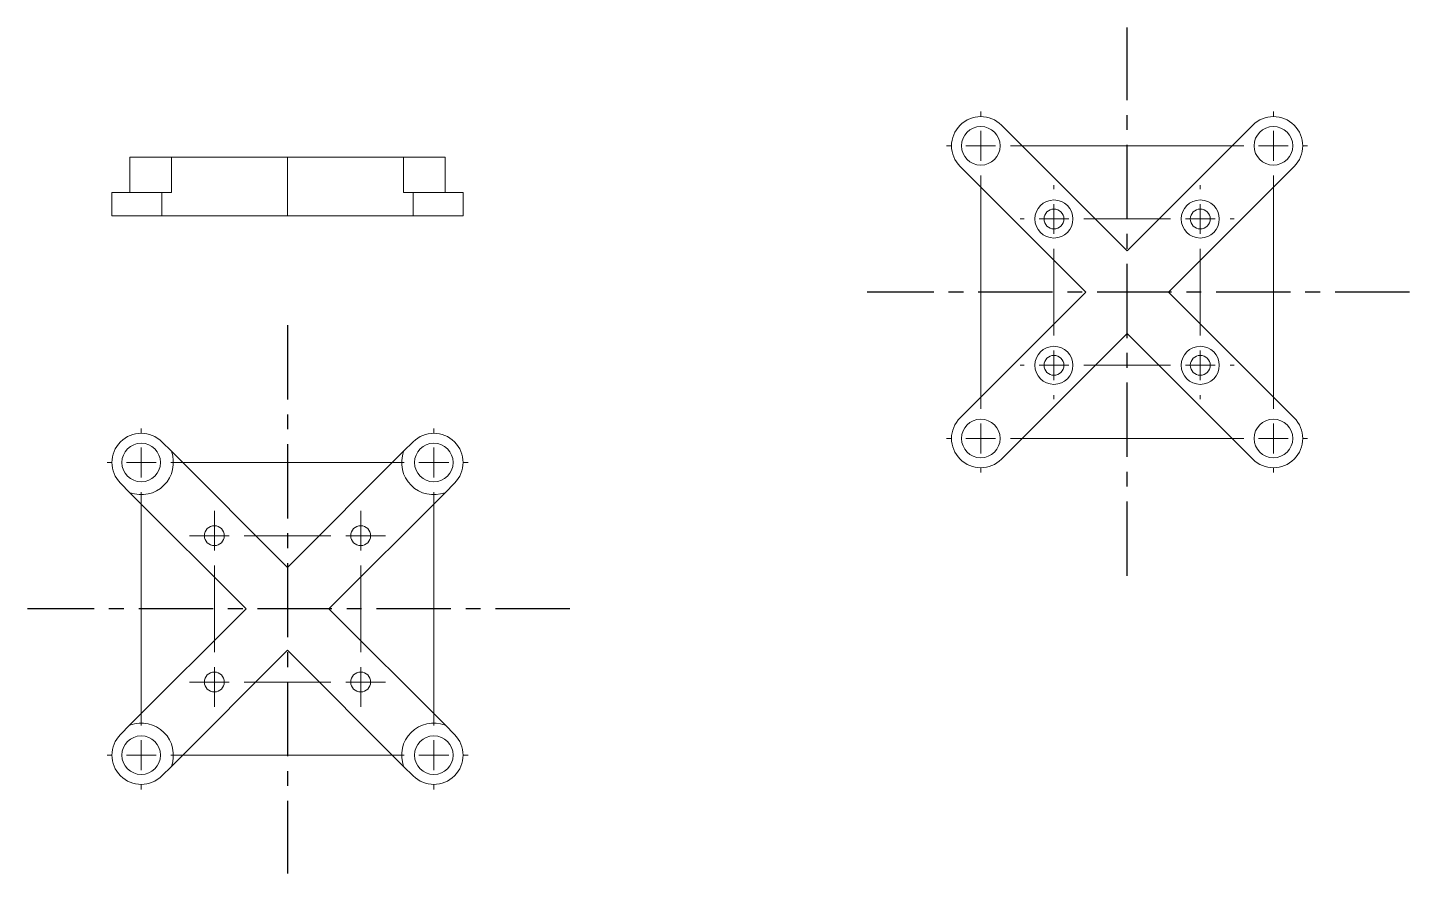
# Model space of a CAD drawing. Header units: inches. Extents: x 1.03 to 10.32, y 0.68 to 6.37.
import ezdxf

# ---------------------------------------------------------------- set-up
doc = ezdxf.new("R2010")
doc.units = ezdxf.units.IN
doc.header["$MEASUREMENT"] = 0
doc.linetypes.add('CENTERX2', pattern=[0.8, 0.5, -0.1, 0.1, -0.1])

# ---------------------------------------------------------------- blocks, each defined once
blk = doc.blocks.new('SW_CENTERMARKSYMBOL_0')
at = {"color": 0, "linetype": 'Continuous', "lineweight": 0}
for p, q in [((-1.9685, 2.1685), (-1.9685, 2.1984)), ((0, 2.1685), (0, 2.1984)), ((-1.9685, 1.9685), (-1.9685, 2.0685)), ((0, 1.9685), (0, 2.0685)), ((-2.1685, 1.9685), (-2.1984, 1.9685)), ((-1.9685, 1.9685), (-2.0685, 1.9685)), ((-1.9685, 1.9685), (-1.9685, 1.8685)), ((-1.9685, 1.9685), (-1.8685, 1.9685)), ((-0.2, 1.9685), (-1.7685, 1.9685)), ((0, 1.9685), (-0.1, 1.9685)), ((0, 1.9685), (0, 1.8685)), ((0, 1.9685), (0.1, 1.9685)), ((0.2, 1.9685), (0.2299, 1.9685)), ((-1.9685, 1.7685), (-1.9685, 0.2)), ((0, 1.7685), (0, 0.2)), ((-1.9685, 0), (-1.9685, 0.1)), ((0, 0), (0, 0.1)), ((-2.1685, 0), (-2.1984, 0)), ((-1.9685, 0), (-2.0685, 0)), ((-1.9685, 0), (-1.9685, -0.1)), ((-1.9685, 0), (-1.8685, 0)), ((-0.2, 0), (-1.7685, 0)), ((0, 0), (-0.1, 0)), ((0, 0), (0, -0.1)), ((0, 0), (0.1, 0)), ((0.2, 0), (0.2299, 0)), ((-1.9685, -0.2), (-1.9685, -0.2299)), ((0, -0.2), (0, -0.2299))]:
    blk.add_line(p, q, dxfattribs=at)
blk = doc.blocks.new('SW_CENTERMARKSYMBOL_1')
at = {"color": 0, "linetype": 'Continuous', "lineweight": 0}
for p, q in [((-0.9843, 0.2), (-0.9843, 0.228)), ((0, 0.2), (0, 0.228)), ((-0.9843, 0), (-0.9843, 0.1)), ((0, 0), (0, 0.1)), ((-1.1843, 0), (-1.2122, 0)), ((-0.9843, 0), (-1.0843, 0)), ((-0.9843, 0), (-0.9843, -0.1)), ((-0.9843, 0), (-0.8843, 0)), ((-0.2, 0), (-0.7843, 0)), ((0, 0), (-0.1, 0)), ((0, 0), (0, -0.1)), ((0, 0), (0.1, 0)), ((0.2, 0), (0.228, 0)), ((-0.9843, -0.2), (-0.9843, -0.7843)), ((0, -0.2), (0, -0.7843)), ((-0.9843, -0.9843), (-0.9843, -0.8843)), ((0, -0.9843), (0, -0.8843)), ((-1.1843, -0.9843), (-1.2122, -0.9843)), ((-0.9843, -0.9843), (-1.0843, -0.9843)), ((-0.9843, -0.9843), (-0.9843, -1.0843)), ((-0.9843, -0.9843), (-0.8843, -0.9843)), ((-0.2, -0.9843), (-0.7843, -0.9843)), ((0, -0.9843), (-0.1, -0.9843)), ((0, -0.9843), (0, -1.0843)), ((0, -0.9843), (0.1, -0.9843)), ((0.2, -0.9843), (0.228, -0.9843)), ((-0.9843, -1.1843), (-0.9843, -1.2122)), ((0, -1.1843), (0, -1.2122))]:
    blk.add_line(p, q, dxfattribs=at)
blk = doc.blocks.new('SW_CENTERMARKSYMBOL_2')
at = {"color": 0, "linetype": 'Continuous', "lineweight": 0}
for p, q in [((-1.9685, 0.2), (-1.9685, 0.2299)), ((0, 0.2), (0, 0.2299)), ((-1.9685, 0), (-1.9685, 0.1)), ((0, 0), (0, 0.1)), ((-2.1685, 0), (-2.1984, 0)), ((-1.9685, 0), (-2.0685, 0)), ((-1.9685, 0), (-1.9685, -0.1)), ((-1.9685, 0), (-1.8685, 0)), ((-0.2, 0), (-1.7685, 0)), ((0, 0), (-0.1, 0)), ((0, 0), (0, -0.1)), ((0, 0), (0.1, 0)), ((0.2, 0), (0.2299, 0)), ((-1.9685, -0.2), (-1.9685, -1.7685)), ((0, -0.2), (0, -1.7685)), ((-1.9685, -1.9685), (-1.9685, -1.8685)), ((0, -1.9685), (0, -1.8685)), ((-2.1685, -1.9685), (-2.1984, -1.9685)), ((-1.9685, -1.9685), (-2.0685, -1.9685)), ((-1.9685, -1.9685), (-1.9685, -2.0685)), ((-1.9685, -1.9685), (-1.8685, -1.9685)), ((-0.2, -1.9685), (-1.7685, -1.9685)), ((0, -1.9685), (-0.1, -1.9685)), ((0, -1.9685), (0, -2.0685)), ((0, -1.9685), (0.1, -1.9685)), ((0.2, -1.9685), (0.2299, -1.9685)), ((-1.9685, -2.1685), (-1.9685, -2.1984)), ((0, -2.1685), (0, -2.1984))]:
    blk.add_line(p, q, dxfattribs=at)
blk = doc.blocks.new('SW_CENTERMARKSYMBOL_3')
at = {"color": 0, "linetype": 'Continuous', "lineweight": 0}
for p, q in [((-0.9843, 1.0843), (-0.9843, 1.1512)), ((0, 1.0843), (0, 1.1512)), ((-0.9843, 0.9843), (-0.9843, 1.0843)), ((0, 0.9843), (0, 1.0843)), ((-1.0843, 0.9843), (-1.1512, 0.9843)), ((-0.9843, 0.9843), (-1.0843, 0.9843)), ((-0.9843, 0.9843), (-0.9843, 0.8843)), ((-0.9843, 0.9843), (-0.8843, 0.9843)), ((-0.2, 0.9843), (-0.7843, 0.9843)), ((0, 0.9843), (-0.1, 0.9843)), ((0, 0.9843), (0, 0.8843)), ((0, 0.9843), (0.1, 0.9843)), ((0.1, 0.9843), (0.1669, 0.9843)), ((-0.9843, 0.7843), (-0.9843, 0.2)), ((0, 0.7843), (0, 0.2)), ((-0.9843, 0), (-0.9843, 0.1)), ((0, 0), (0, 0.1)), ((-1.0843, 0), (-1.1512, 0)), ((-0.9843, 0), (-1.0843, 0)), ((-0.9843, 0), (-0.9843, -0.1)), ((-0.9843, 0), (-0.8843, 0)), ((-0.2, 0), (-0.7843, 0)), ((0, 0), (-0.1, 0)), ((0, 0), (0, -0.1)), ((0, 0), (0.1, 0)), ((0.1, 0), (0.1669, 0)), ((-0.9843, -0.1), (-0.9843, -0.1669)), ((0, -0.1), (0, -0.1669))]:
    blk.add_line(p, q, dxfattribs=at)

msp = doc.modelspace()

# ---------------------------------------------------------------- linework, layer by layer
at = {"color": 7, "linetype": 'CENTERX2'}
for p, q in [((8.423, 2.6801), (8.423, 6.3679)), ((10.3218, 4.5885), (6.6748, 4.5885)), ((2.7751, 4.3666), (2.7751, 0.6789)), ((4.6739, 2.4582), (1.0269, 2.4582))]:
    msp.add_line(p, q, dxfattribs=at)
at = {"color": 7, "linetype": 'Continuous', "lineweight": 15}
for p, q in [((7.578, 5.712), (8.423, 4.8669)), ((8.423, 4.8669), (9.2681, 5.712)), ((1.7155, 5.2593), (1.7155, 5.4955)), ((1.9939, 5.4955), (1.7155, 5.4955)), ((1.9939, 5.4955), (2.7751, 5.4955)), ((1.9939, 5.4955), (1.9939, 5.2593)), ((2.7751, 5.4955), (2.7751, 5.1018)), ((2.7751, 5.4955), (3.5564, 5.4955)), ((3.5564, 5.2593), (3.5564, 5.4955)), ((3.8348, 5.4955), (3.5564, 5.4955)), ((3.8348, 5.4955), (3.8348, 5.2593)), ((8.1446, 4.5885), (7.2996, 5.4336)), ((9.5465, 5.4336), (8.7014, 4.5885)), ((1.9301, 5.2593), (1.594, 5.2593)), ((1.9301, 5.2593), (1.9301, 5.1018)), ((1.9939, 5.2593), (1.9301, 5.2593)), ((3.6202, 5.2593), (3.5564, 5.2593)), ((3.6202, 5.2593), (3.6202, 5.1018)), ((3.9562, 5.2593), (3.6202, 5.2593)), ((1.594, 5.1018), (1.9301, 5.1018)), ((1.9301, 5.1018), (2.7751, 5.1018)), ((2.7751, 5.1018), (3.6202, 5.1018)), ((3.6202, 5.1018), (3.9562, 5.1018)), ((7.2996, 3.7435), (8.1446, 4.5885)), ((8.7014, 4.5885), (9.5465, 3.7435)), ((8.423, 4.3102), (7.578, 3.4651)), ((9.2681, 3.4651), (8.423, 4.3102)), ((1.9301, 3.5816), (1.9939, 3.5179)), ((3.5564, 3.5179), (3.6202, 3.5816)), ((2.7751, 2.7366), (1.9939, 3.5179)), ((3.5564, 3.5179), (2.7751, 2.7366)), ((1.7155, 3.2395), (1.6517, 3.3033)), ((3.8986, 3.3033), (3.8348, 3.2395)), ((1.7155, 3.2395), (2.4968, 2.4582)), ((3.0535, 2.4582), (3.8348, 3.2395)), ((2.4968, 2.4582), (1.7155, 1.6769)), ((3.8348, 1.6769), (3.0535, 2.4582)), ((1.9939, 1.3985), (2.7751, 2.1798)), ((2.7751, 2.1798), (3.5564, 1.3985)), ((1.6517, 1.6131), (1.7155, 1.6769)), ((3.8348, 1.6769), (3.8986, 1.6131)), ((1.9939, 1.3985), (1.9301, 1.3348)), ((3.6202, 1.3348), (3.5564, 1.3985))]:
    msp.add_line(p, q, dxfattribs=at)
for centre, radius in [((7.4388, 5.5728), 0.1299), ((9.4073, 5.5728), 0.1299), ((7.9309, 5.0807), 0.128), ((8.9152, 5.0807), 0.128), ((7.9309, 5.0807), 0.0669), ((8.9152, 5.0807), 0.0669), ((7.9309, 4.0964), 0.128), ((8.9152, 4.0964), 0.128), ((7.9309, 4.0964), 0.0669), ((8.9152, 4.0964), 0.0669), ((7.4388, 3.6043), 0.1299), ((9.4073, 3.6043), 0.1299), ((1.7909, 3.4425), 0.1299), ((3.7594, 3.4425), 0.1299), ((2.283, 2.9503), 0.0669), ((3.2673, 2.9503), 0.0669), ((2.283, 1.9661), 0.0669), ((3.2673, 1.9661), 0.0669), ((1.7909, 1.4739), 0.1299), ((3.7594, 1.4739), 0.1299)]:
    msp.add_circle(centre, radius, dxfattribs=at)
for centre, radius, start, end in [((7.4388, 5.5728), 0.1969, 45, 225), ((9.4073, 5.5728), 0.1969, 315, 135), ((7.4388, 3.6043), 0.1969, 135, 315), ((9.4073, 3.6043), 0.1969, 225, 45), ((1.7909, 3.4425), 0.1969, 45, 225), ((3.7594, 3.4425), 0.1969, 315, 135), ((1.7909, 3.4425), 0.2165, 249.61998, 20.38002), ((3.7594, 3.4425), 0.2165, 159.61998, 290.38002), ((1.7909, 1.4739), 0.2165, 339.61998, 110.38002), ((3.7594, 1.4739), 0.2165, 69.61998, 200.38002), ((1.7909, 1.4739), 0.1969, 135, 315), ((3.7594, 1.4739), 0.1969, 225, 45)]:
    msp.add_arc(centre, radius, start, end, dxfattribs=at)
for points in [[(1.594, 5.2593), (1.594, 5.1018)], [(3.9562, 5.1018), (3.9562, 5.2593)]]:
    msp.add_open_spline(points, degree=1, dxfattribs=at)

# ---------------------------------------------------------------- block references
at = {"color": 7, "linetype": 'Continuous', "lineweight": 0}
for name, p in [('SW_CENTERMARKSYMBOL_0', (9.4073, 3.6043)), ('SW_CENTERMARKSYMBOL_1', (8.9152, 5.0807)), ('SW_CENTERMARKSYMBOL_2', (3.7594, 3.4425)), ('SW_CENTERMARKSYMBOL_3', (3.2673, 1.9661))]:
    msp.add_blockref(name, p, dxfattribs=at)

doc.saveas('drawing.dxf')
